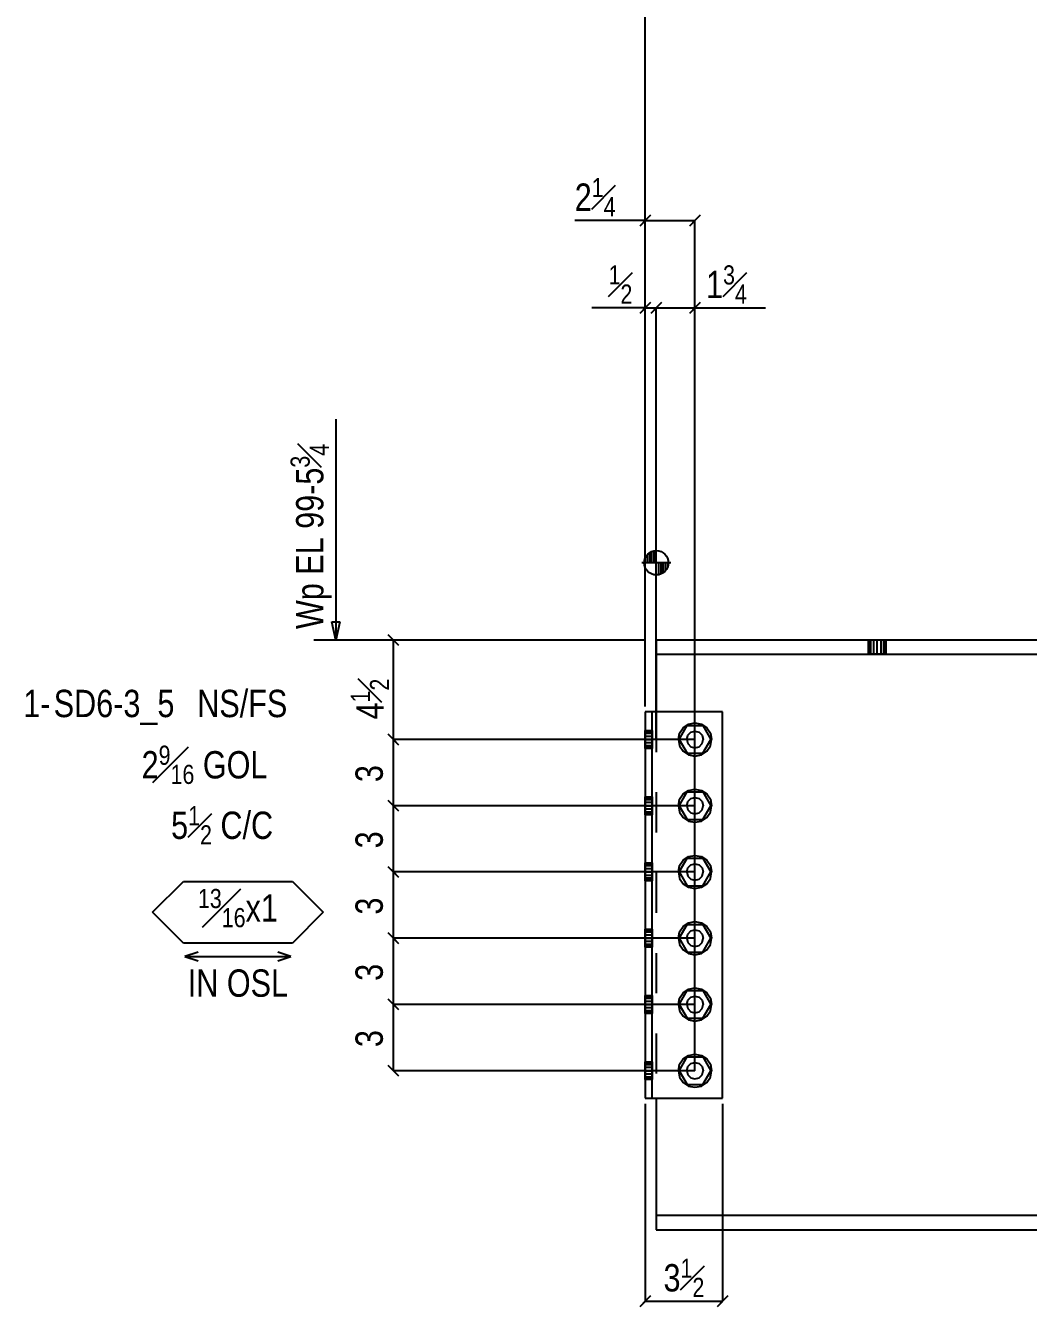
# Model space of a CAD drawing. Extents: x -23 to 149, y -71 to 107.
# Drawn here: x -23 to 22.3, y -30.2 to 27.8 of the extents above; entities that cross this region are included whole.
import ezdxf
from ezdxf.enums import TextEntityAlignment as Align

# ---------------------------------------------------------------- set-up
doc = ezdxf.new("R2010")
doc.units = 0
doc.header["$LTSCALE"] = 91.023009
doc.header["$MEASUREMENT"] = 0
doc.linetypes.add('SDS2_5', pattern=[0.04, 0.02, -0.02])
for name, color, linetype in [('OUTLINE', 7, 'CONTINUOUS'), ('SYSTEM_ANNOTATION', 7, 'CONTINUOUS'), ('USER_ADJUSTED', 7, 'CONTINUOUS'), ('USER_ANNOTATION', 7, 'CONTINUOUS')]:
    doc.layers.add(name, color=color, linetype=linetype)
doc.styles.add('ARIAL', font='arial.ttf', dxfattribs={"width": 0.8, "height": 0.2})

msp = doc.modelspace()

# ---------------------------------------------------------------- linework, layer by layer
at = {"layer": 'OUTLINE', "color": 2, "linetype": 'CONTINUOUS'}
for p, q in [((90.5, 0), (5.5, 0)), ((5.5, 0), (5.5, -0.64)), ((15.094, 0.005), (15.094, 0)), ((15.906, 0), (15.906, 0.005)), ((5.5, -0.64), (90.5, -0.64)), ((5.5, -0.64), (5.5, -0.71)), ((5.5, -0.71), (5.5, -0.91)), ((5.5, -0.91), (5.5, -1.209)), ((15.094, -0.64), (15.094, -0.645)), ((15.906, -0.645), (15.906, -0.64)), ((5.5, -1.209), (5.5, -1.562)), ((5.5, -1.562), (5.5, -3.25)), ((5, -3.25), (5, -20.75)), ((5.312, -3.25), (5, -3.25)), ((5.312, -20.75), (5.312, -3.25)), ((5.341, -3.25), (5.312, -3.25)), ((5.422, -3.25), (5.341, -3.25)), ((5.544, -3.25), (5.422, -3.25)), ((5.688, -3.25), (5.544, -3.25)), ((8.5, -3.25), (5.688, -3.25)), ((8.5, -20.75), (8.5, -3.25)), ((5, -20.75), (5.312, -20.75)), ((5.312, -20.75), (5.341, -20.75)), ((5.341, -20.75), (5.422, -20.75)), ((5.422, -20.75), (5.544, -20.75)), ((5.5, -20.75), (5.5, -25.137)), ((5.544, -20.75), (5.688, -20.75)), ((5.688, -20.75), (8.5, -20.75)), ((5.5, -25.137), (5.5, -25.491)), ((5.5, -25.491), (5.5, -25.79)), ((5.5, -25.79), (5.5, -25.99)), ((5.5, -25.99), (5.5, -26.06)), ((90.5, -26.06), (5.5, -26.06)), ((5.5, -26.06), (5.5, -26.7)), ((5.5, -26.7), (90.5, -26.7))]:
    msp.add_line(p, q, dxfattribs=at)
at = {"layer": 'OUTLINE', "color": 1, "linetype": 'SDS2_5'}
for p, q in [((15.094, 0.005), (15.125, 0.005)), ((15.094, 0), (15.094, -0.64)), ((15.125, 0), (15.125, 0.005)), ((15.125, 0.005), (15.213, 0.005)), ((15.125, -0.64), (15.125, 0)), ((15.213, 0), (15.213, 0.005)), ((15.213, 0.005), (15.345, 0.005)), ((15.213, -0.64), (15.213, 0)), ((15.345, 0), (15.345, 0.005)), ((15.345, 0.005), (15.5, 0.005)), ((15.345, -0.64), (15.345, 0)), ((15.5, 0), (15.5, 0.005)), ((15.5, 0.005), (15.655, 0.005)), ((15.5, -0.64), (15.5, 0)), ((15.655, 0.005), (15.655, 0)), ((15.655, 0.005), (15.787, 0.005)), ((15.655, 0), (15.655, -0.64)), ((15.787, 0.005), (15.787, 0)), ((15.787, 0.005), (15.875, 0.005)), ((15.787, 0), (15.787, -0.64)), ((15.875, 0.005), (15.875, 0)), ((15.875, 0.005), (15.906, 0.005)), ((15.875, 0), (15.875, -0.64)), ((15.906, -0.64), (15.906, 0)), ((15.125, -0.645), (15.094, -0.645)), ((15.125, -0.645), (15.125, -0.64)), ((15.213, -0.645), (15.125, -0.645)), ((15.213, -0.645), (15.213, -0.64)), ((15.345, -0.645), (15.213, -0.645)), ((15.345, -0.645), (15.345, -0.64)), ((15.5, -0.645), (15.345, -0.645)), ((15.5, -0.645), (15.5, -0.64)), ((15.655, -0.645), (15.5, -0.645)), ((15.655, -0.64), (15.655, -0.645)), ((15.787, -0.645), (15.655, -0.645)), ((15.787, -0.64), (15.787, -0.645)), ((15.875, -0.645), (15.787, -0.645)), ((15.875, -0.64), (15.875, -0.645)), ((15.906, -0.645), (15.875, -0.645)), ((5.5, -3.25), (5.5, -20.75)), ((6.531, -4.5), (6.891, -3.875)), ((6.531, -4.5), (6.891, -3.875)), ((6.531, -4.5), (6.891, -3.875)), ((6.555, -4.211), (6.719, -3.969)), ((6.555, -4.211), (6.719, -3.969)), ((6.719, -3.969), (6.961, -3.805)), ((6.719, -3.969), (6.961, -3.805)), ((6.891, -3.875), (7.609, -3.875)), ((6.891, -3.875), (7.609, -3.875)), ((6.891, -3.875), (7.609, -3.875)), ((6.961, -3.805), (7.25, -3.75)), ((6.961, -3.805), (7.25, -3.75)), ((7.25, -3.75), (7.539, -3.805)), ((7.25, -3.75), (7.539, -3.805)), ((7.539, -3.805), (7.781, -3.969)), ((7.539, -3.805), (7.781, -3.969)), ((7.609, -3.875), (7.969, -4.5)), ((7.609, -3.875), (7.969, -4.5)), ((7.609, -3.875), (7.969, -4.5)), ((7.781, -3.969), (7.945, -4.211)), ((7.781, -3.969), (7.945, -4.211)), ((4.995, -4.125), (4.995, -4.094)), ((4.995, -4.094), (5, -4.094)), ((4.995, -4.213), (4.995, -4.125)), ((4.995, -4.125), (5, -4.125)), ((4.995, -4.345), (4.995, -4.213)), ((4.995, -4.213), (5, -4.213)), ((4.995, -4.5), (4.995, -4.345)), ((4.995, -4.345), (5, -4.345)), ((4.995, -4.655), (4.995, -4.5)), ((4.995, -4.5), (5, -4.5)), ((5, -4.094), (5.312, -4.094)), ((5, -4.125), (5.312, -4.125)), ((5, -4.213), (5.312, -4.213)), ((5, -4.345), (5.312, -4.345)), ((5, -4.5), (5.312, -4.5)), ((5.312, -4.094), (5.317, -4.094)), ((5.312, -4.125), (5.317, -4.125)), ((5.312, -4.213), (5.317, -4.213)), ((5.312, -4.345), (5.317, -4.345)), ((5.312, -4.5), (5.317, -4.5)), ((5.317, -4.094), (5.317, -4.125)), ((5.317, -4.125), (5.317, -4.213)), ((5.317, -4.213), (5.317, -4.345)), ((5.317, -4.345), (5.317, -4.5)), ((5.317, -4.5), (5.317, -4.655)), ((6.5, -4.5), (6.555, -4.211)), ((6.5, -4.5), (6.555, -4.211)), ((6.5, -4.5), (6.555, -4.789)), ((6.5, -4.5), (6.555, -4.789)), ((6.531, -4.5), (6.891, -5.125)), ((6.531, -4.5), (6.891, -5.125)), ((6.531, -4.5), (6.891, -5.125)), ((6.875, -4.5), (6.922, -4.312)), ((6.875, -4.5), (6.922, -4.312)), ((6.875, -4.5), (6.922, -4.312)), ((6.875, -4.5), (6.922, -4.312)), ((6.875, -4.5), (6.922, -4.688)), ((6.875, -4.5), (6.922, -4.688)), ((6.875, -4.5), (6.922, -4.688)), ((6.875, -4.5), (6.922, -4.688)), ((6.922, -4.312), (7.062, -4.172)), ((6.922, -4.312), (7.062, -4.172)), ((6.922, -4.312), (7.062, -4.172)), ((6.922, -4.312), (7.062, -4.172)), ((7.062, -4.172), (7.25, -4.125)), ((7.062, -4.172), (7.25, -4.125)), ((7.062, -4.172), (7.25, -4.125)), ((7.062, -4.172), (7.25, -4.125)), ((7.25, -4.125), (7.438, -4.172)), ((7.25, -4.125), (7.438, -4.172)), ((7.25, -4.125), (7.438, -4.172)), ((7.25, -4.125), (7.438, -4.172)), ((7.438, -4.172), (7.578, -4.312)), ((7.438, -4.172), (7.578, -4.312)), ((7.438, -4.172), (7.578, -4.312)), ((7.438, -4.172), (7.578, -4.312)), ((7.578, -4.312), (7.625, -4.5)), ((7.578, -4.312), (7.625, -4.5)), ((7.578, -4.312), (7.625, -4.5)), ((7.578, -4.312), (7.625, -4.5)), ((7.578, -4.688), (7.625, -4.5)), ((7.578, -4.688), (7.625, -4.5)), ((7.578, -4.688), (7.625, -4.5)), ((7.578, -4.688), (7.625, -4.5)), ((7.609, -5.125), (7.969, -4.5)), ((7.609, -5.125), (7.969, -4.5)), ((7.609, -5.125), (7.969, -4.5)), ((7.945, -4.211), (8, -4.5)), ((7.945, -4.211), (8, -4.5)), ((7.945, -4.789), (8, -4.5)), ((7.945, -4.789), (8, -4.5)), ((4.995, -4.787), (4.995, -4.655)), ((5, -4.655), (4.995, -4.655)), ((4.995, -4.875), (4.995, -4.787)), ((5, -4.787), (4.995, -4.787)), ((4.995, -4.906), (4.995, -4.875)), ((5, -4.875), (4.995, -4.875)), ((5, -4.906), (4.995, -4.906)), ((5.312, -4.655), (5, -4.655)), ((5.312, -4.787), (5, -4.787)), ((5.312, -4.875), (5, -4.875)), ((5.312, -4.906), (5, -4.906)), ((5.317, -4.655), (5.312, -4.655)), ((5.317, -4.787), (5.312, -4.787)), ((5.317, -4.875), (5.312, -4.875)), ((5.317, -4.906), (5.312, -4.906)), ((5.317, -4.655), (5.317, -4.787)), ((5.317, -4.787), (5.317, -4.875)), ((5.317, -4.875), (5.317, -4.906)), ((6.555, -4.789), (6.719, -5.031)), ((6.555, -4.789), (6.719, -5.031)), ((6.719, -5.031), (6.961, -5.195)), ((6.719, -5.031), (6.961, -5.195)), ((6.891, -5.125), (7.609, -5.125)), ((6.891, -5.125), (7.609, -5.125)), ((6.891, -5.125), (7.609, -5.125)), ((6.922, -4.688), (7.062, -4.828)), ((6.922, -4.688), (7.062, -4.828)), ((6.922, -4.688), (7.062, -4.828)), ((6.922, -4.688), (7.062, -4.828)), ((6.961, -5.195), (7.25, -5.25)), ((6.961, -5.195), (7.25, -5.25)), ((7.062, -4.828), (7.25, -4.875)), ((7.062, -4.828), (7.25, -4.875)), ((7.062, -4.828), (7.25, -4.875)), ((7.062, -4.828), (7.25, -4.875)), ((7.25, -4.875), (7.438, -4.828)), ((7.25, -4.875), (7.438, -4.828)), ((7.25, -4.875), (7.438, -4.828)), ((7.25, -4.875), (7.438, -4.828)), ((7.25, -5.25), (7.539, -5.195)), ((7.25, -5.25), (7.539, -5.195)), ((7.438, -4.828), (7.578, -4.688)), ((7.438, -4.828), (7.578, -4.688)), ((7.438, -4.828), (7.578, -4.688)), ((7.438, -4.828), (7.578, -4.688)), ((7.539, -5.195), (7.781, -5.031)), ((7.539, -5.195), (7.781, -5.031)), ((7.781, -5.031), (7.945, -4.789)), ((7.781, -5.031), (7.945, -4.789)), ((6.531, -7.5), (6.891, -6.875)), ((6.531, -7.5), (6.891, -6.875)), ((6.531, -7.5), (6.891, -6.875)), ((6.719, -6.969), (6.961, -6.805)), ((6.719, -6.969), (6.961, -6.805)), ((6.891, -6.875), (7.609, -6.875)), ((6.891, -6.875), (7.609, -6.875)), ((6.891, -6.875), (7.609, -6.875)), ((6.961, -6.805), (7.25, -6.75)), ((6.961, -6.805), (7.25, -6.75)), ((7.25, -6.75), (7.539, -6.805)), ((7.25, -6.75), (7.539, -6.805)), ((7.539, -6.805), (7.781, -6.969)), ((7.539, -6.805), (7.781, -6.969)), ((7.609, -6.875), (7.969, -7.5)), ((7.609, -6.875), (7.969, -7.5)), ((7.609, -6.875), (7.969, -7.5)), ((4.995, -7.125), (4.995, -7.094)), ((4.995, -7.094), (5, -7.094)), ((4.995, -7.213), (4.995, -7.125)), ((4.995, -7.125), (5, -7.125)), ((4.995, -7.345), (4.995, -7.213)), ((4.995, -7.213), (5, -7.213)), ((4.995, -7.5), (4.995, -7.345)), ((4.995, -7.345), (5, -7.345)), ((4.995, -7.655), (4.995, -7.5)), ((4.995, -7.5), (5, -7.5)), ((5, -7.094), (5.312, -7.094)), ((5, -7.125), (5.312, -7.125)), ((5, -7.213), (5.312, -7.213)), ((5, -7.345), (5.312, -7.345)), ((5, -7.5), (5.312, -7.5)), ((5.312, -7.094), (5.317, -7.094)), ((5.312, -7.125), (5.317, -7.125)), ((5.312, -7.213), (5.317, -7.213)), ((5.312, -7.345), (5.317, -7.345)), ((5.312, -7.5), (5.317, -7.5)), ((5.317, -7.094), (5.317, -7.125)), ((5.317, -7.125), (5.317, -7.213)), ((5.317, -7.213), (5.317, -7.345)), ((5.317, -7.345), (5.317, -7.5)), ((5.317, -7.5), (5.317, -7.655)), ((6.5, -7.5), (6.555, -7.211)), ((6.5, -7.5), (6.555, -7.211)), ((6.5, -7.5), (6.555, -7.789)), ((6.5, -7.5), (6.555, -7.789)), ((6.531, -7.5), (6.891, -8.125)), ((6.531, -7.5), (6.891, -8.125)), ((6.531, -7.5), (6.891, -8.125)), ((6.555, -7.211), (6.719, -6.969)), ((6.555, -7.211), (6.719, -6.969)), ((6.875, -7.5), (6.922, -7.312)), ((6.875, -7.5), (6.922, -7.312)), ((6.875, -7.5), (6.922, -7.312)), ((6.875, -7.5), (6.922, -7.312)), ((6.875, -7.5), (6.922, -7.688)), ((6.875, -7.5), (6.922, -7.688)), ((6.875, -7.5), (6.922, -7.688)), ((6.875, -7.5), (6.922, -7.688)), ((6.922, -7.312), (7.062, -7.172)), ((6.922, -7.312), (7.062, -7.172)), ((6.922, -7.312), (7.062, -7.172)), ((6.922, -7.312), (7.062, -7.172)), ((7.062, -7.172), (7.25, -7.125)), ((7.062, -7.172), (7.25, -7.125)), ((7.062, -7.172), (7.25, -7.125)), ((7.062, -7.172), (7.25, -7.125)), ((7.25, -7.125), (7.438, -7.172)), ((7.25, -7.125), (7.438, -7.172)), ((7.25, -7.125), (7.438, -7.172)), ((7.25, -7.125), (7.438, -7.172)), ((7.438, -7.172), (7.578, -7.312)), ((7.438, -7.172), (7.578, -7.312)), ((7.438, -7.172), (7.578, -7.312)), ((7.438, -7.172), (7.578, -7.312)), ((7.578, -7.312), (7.625, -7.5)), ((7.578, -7.312), (7.625, -7.5)), ((7.578, -7.312), (7.625, -7.5)), ((7.578, -7.312), (7.625, -7.5)), ((7.578, -7.688), (7.625, -7.5)), ((7.578, -7.688), (7.625, -7.5)), ((7.578, -7.688), (7.625, -7.5)), ((7.578, -7.688), (7.625, -7.5)), ((7.609, -8.125), (7.969, -7.5)), ((7.609, -8.125), (7.969, -7.5)), ((7.609, -8.125), (7.969, -7.5)), ((7.781, -6.969), (7.945, -7.211)), ((7.781, -6.969), (7.945, -7.211)), ((7.945, -7.211), (8, -7.5)), ((7.945, -7.211), (8, -7.5)), ((7.945, -7.789), (8, -7.5)), ((7.945, -7.789), (8, -7.5)), ((4.995, -7.787), (4.995, -7.655)), ((5, -7.655), (4.995, -7.655)), ((4.995, -7.875), (4.995, -7.787)), ((5, -7.787), (4.995, -7.787)), ((4.995, -7.906), (4.995, -7.875)), ((5, -7.875), (4.995, -7.875)), ((5, -7.906), (4.995, -7.906)), ((5.312, -7.655), (5, -7.655)), ((5.312, -7.787), (5, -7.787)), ((5.312, -7.875), (5, -7.875)), ((5.312, -7.906), (5, -7.906)), ((5.317, -7.655), (5.312, -7.655)), ((5.317, -7.787), (5.312, -7.787)), ((5.317, -7.875), (5.312, -7.875)), ((5.317, -7.906), (5.312, -7.906)), ((5.317, -7.655), (5.317, -7.787)), ((5.317, -7.787), (5.317, -7.875)), ((5.317, -7.875), (5.317, -7.906)), ((6.555, -7.789), (6.719, -8.031)), ((6.555, -7.789), (6.719, -8.031)), ((6.719, -8.031), (6.961, -8.195)), ((6.719, -8.031), (6.961, -8.195)), ((6.922, -7.688), (7.062, -7.828)), ((6.922, -7.688), (7.062, -7.828)), ((6.922, -7.688), (7.062, -7.828)), ((6.922, -7.688), (7.062, -7.828)), ((7.062, -7.828), (7.25, -7.875)), ((7.062, -7.828), (7.25, -7.875)), ((7.062, -7.828), (7.25, -7.875)), ((7.062, -7.828), (7.25, -7.875)), ((7.25, -7.875), (7.438, -7.828)), ((7.25, -7.875), (7.438, -7.828)), ((7.25, -7.875), (7.438, -7.828)), ((7.25, -7.875), (7.438, -7.828)), ((7.438, -7.828), (7.578, -7.688)), ((7.438, -7.828), (7.578, -7.688)), ((7.438, -7.828), (7.578, -7.688)), ((7.438, -7.828), (7.578, -7.688)), ((7.539, -8.195), (7.781, -8.031)), ((7.539, -8.195), (7.781, -8.031)), ((7.781, -8.031), (7.945, -7.789)), ((7.781, -8.031), (7.945, -7.789)), ((6.891, -8.125), (7.609, -8.125)), ((6.891, -8.125), (7.609, -8.125)), ((6.891, -8.125), (7.609, -8.125)), ((6.961, -8.195), (7.25, -8.25)), ((6.961, -8.195), (7.25, -8.25)), ((7.25, -8.25), (7.539, -8.195)), ((7.25, -8.25), (7.539, -8.195)), ((6.719, -9.969), (6.961, -9.805)), ((6.719, -9.969), (6.961, -9.805)), ((6.961, -9.805), (7.25, -9.75)), ((6.961, -9.805), (7.25, -9.75)), ((7.25, -9.75), (7.539, -9.805)), ((7.25, -9.75), (7.539, -9.805)), ((7.539, -9.805), (7.781, -9.969)), ((7.539, -9.805), (7.781, -9.969)), ((4.995, -10.125), (4.995, -10.094)), ((4.995, -10.094), (5, -10.094)), ((4.995, -10.213), (4.995, -10.125)), ((4.995, -10.125), (5, -10.125)), ((4.995, -10.345), (4.995, -10.213)), ((4.995, -10.213), (5, -10.213)), ((4.995, -10.5), (4.995, -10.345)), ((4.995, -10.345), (5, -10.345)), ((5, -10.094), (5.312, -10.094)), ((5, -10.125), (5.312, -10.125)), ((5, -10.213), (5.312, -10.213)), ((5, -10.345), (5.312, -10.345)), ((5.312, -10.094), (5.317, -10.094)), ((5.312, -10.125), (5.317, -10.125)), ((5.312, -10.213), (5.317, -10.213)), ((5.312, -10.345), (5.317, -10.345)), ((5.317, -10.094), (5.317, -10.125)), ((5.317, -10.125), (5.317, -10.213)), ((5.317, -10.213), (5.317, -10.345)), ((5.317, -10.345), (5.317, -10.5)), ((6.5, -10.5), (6.555, -10.211)), ((6.5, -10.5), (6.555, -10.211)), ((6.531, -10.5), (6.891, -9.875)), ((6.531, -10.5), (6.891, -9.875)), ((6.531, -10.5), (6.891, -9.875)), ((6.555, -10.211), (6.719, -9.969)), ((6.555, -10.211), (6.719, -9.969)), ((6.875, -10.5), (6.922, -10.312)), ((6.875, -10.5), (6.922, -10.312)), ((6.875, -10.5), (6.922, -10.312)), ((6.875, -10.5), (6.922, -10.312)), ((6.891, -9.875), (7.609, -9.875)), ((6.891, -9.875), (7.609, -9.875)), ((6.891, -9.875), (7.609, -9.875)), ((6.922, -10.312), (7.062, -10.172)), ((6.922, -10.312), (7.062, -10.172)), ((6.922, -10.312), (7.062, -10.172)), ((6.922, -10.312), (7.062, -10.172)), ((7.062, -10.172), (7.25, -10.125)), ((7.062, -10.172), (7.25, -10.125)), ((7.062, -10.172), (7.25, -10.125)), ((7.062, -10.172), (7.25, -10.125)), ((7.25, -10.125), (7.438, -10.172)), ((7.25, -10.125), (7.438, -10.172)), ((7.25, -10.125), (7.438, -10.172)), ((7.25, -10.125), (7.438, -10.172)), ((7.438, -10.172), (7.578, -10.312)), ((7.438, -10.172), (7.578, -10.312)), ((7.438, -10.172), (7.578, -10.312)), ((7.438, -10.172), (7.578, -10.312)), ((7.578, -10.312), (7.625, -10.5)), ((7.578, -10.312), (7.625, -10.5)), ((7.578, -10.312), (7.625, -10.5)), ((7.578, -10.312), (7.625, -10.5)), ((7.609, -9.875), (7.969, -10.5)), ((7.609, -9.875), (7.969, -10.5)), ((7.609, -9.875), (7.969, -10.5)), ((7.781, -9.969), (7.945, -10.211)), ((7.781, -9.969), (7.945, -10.211)), ((7.945, -10.211), (8, -10.5)), ((7.945, -10.211), (8, -10.5)), ((4.995, -10.655), (4.995, -10.5)), ((4.995, -10.5), (5, -10.5)), ((4.995, -10.787), (4.995, -10.655)), ((5, -10.655), (4.995, -10.655)), ((4.995, -10.875), (4.995, -10.787)), ((5, -10.787), (4.995, -10.787)), ((4.995, -10.906), (4.995, -10.875)), ((5, -10.875), (4.995, -10.875)), ((5, -10.906), (4.995, -10.906)), ((5, -10.5), (5.312, -10.5)), ((5.312, -10.655), (5, -10.655)), ((5.312, -10.787), (5, -10.787)), ((5.312, -10.875), (5, -10.875)), ((5.312, -10.906), (5, -10.906)), ((5.312, -10.5), (5.317, -10.5)), ((5.317, -10.655), (5.312, -10.655)), ((5.317, -10.787), (5.312, -10.787)), ((5.317, -10.875), (5.312, -10.875)), ((5.317, -10.906), (5.312, -10.906)), ((5.317, -10.5), (5.317, -10.655)), ((5.317, -10.655), (5.317, -10.787)), ((5.317, -10.787), (5.317, -10.875)), ((5.317, -10.875), (5.317, -10.906)), ((6.5, -10.5), (6.555, -10.789)), ((6.5, -10.5), (6.555, -10.789)), ((6.531, -10.5), (6.891, -11.125)), ((6.531, -10.5), (6.891, -11.125)), ((6.531, -10.5), (6.891, -11.125)), ((6.555, -10.789), (6.719, -11.031)), ((6.555, -10.789), (6.719, -11.031)), ((6.875, -10.5), (6.922, -10.688)), ((6.875, -10.5), (6.922, -10.688)), ((6.875, -10.5), (6.922, -10.688)), ((6.875, -10.5), (6.922, -10.688)), ((6.922, -10.688), (7.062, -10.828)), ((6.922, -10.688), (7.062, -10.828)), ((6.922, -10.688), (7.062, -10.828)), ((6.922, -10.688), (7.062, -10.828)), ((7.062, -10.828), (7.25, -10.875)), ((7.062, -10.828), (7.25, -10.875)), ((7.062, -10.828), (7.25, -10.875)), ((7.062, -10.828), (7.25, -10.875)), ((7.25, -10.875), (7.438, -10.828)), ((7.25, -10.875), (7.438, -10.828)), ((7.25, -10.875), (7.438, -10.828)), ((7.25, -10.875), (7.438, -10.828)), ((7.438, -10.828), (7.578, -10.688)), ((7.438, -10.828), (7.578, -10.688)), ((7.438, -10.828), (7.578, -10.688)), ((7.438, -10.828), (7.578, -10.688)), ((7.578, -10.688), (7.625, -10.5)), ((7.578, -10.688), (7.625, -10.5)), ((7.578, -10.688), (7.625, -10.5)), ((7.578, -10.688), (7.625, -10.5)), ((7.609, -11.125), (7.969, -10.5)), ((7.609, -11.125), (7.969, -10.5)), ((7.609, -11.125), (7.969, -10.5)), ((7.781, -11.031), (7.945, -10.789)), ((7.781, -11.031), (7.945, -10.789)), ((7.945, -10.789), (8, -10.5)), ((7.945, -10.789), (8, -10.5)), ((6.719, -11.031), (6.961, -11.195)), ((6.719, -11.031), (6.961, -11.195)), ((6.891, -11.125), (7.609, -11.125)), ((6.891, -11.125), (7.609, -11.125)), ((6.891, -11.125), (7.609, -11.125)), ((6.961, -11.195), (7.25, -11.25)), ((6.961, -11.195), (7.25, -11.25)), ((7.25, -11.25), (7.539, -11.195)), ((7.25, -11.25), (7.539, -11.195)), ((7.539, -11.195), (7.781, -11.031)), ((7.539, -11.195), (7.781, -11.031)), ((6.961, -12.805), (7.25, -12.75)), ((6.961, -12.805), (7.25, -12.75)), ((7.25, -12.75), (7.539, -12.805)), ((7.25, -12.75), (7.539, -12.805)), ((4.995, -13.125), (4.995, -13.094)), ((4.995, -13.094), (5, -13.094)), ((4.995, -13.213), (4.995, -13.125)), ((4.995, -13.125), (5, -13.125)), ((4.995, -13.345), (4.995, -13.213)), ((4.995, -13.213), (5, -13.213)), ((5, -13.094), (5.312, -13.094)), ((5, -13.125), (5.312, -13.125)), ((5, -13.213), (5.312, -13.213)), ((5.312, -13.094), (5.317, -13.094)), ((5.312, -13.125), (5.317, -13.125)), ((5.312, -13.213), (5.317, -13.213)), ((5.317, -13.094), (5.317, -13.125)), ((5.317, -13.125), (5.317, -13.213)), ((5.317, -13.213), (5.317, -13.345)), ((6.5, -13.5), (6.555, -13.211)), ((6.5, -13.5), (6.555, -13.211)), ((6.531, -13.5), (6.891, -12.875)), ((6.531, -13.5), (6.891, -12.875)), ((6.531, -13.5), (6.891, -12.875)), ((6.555, -13.211), (6.719, -12.969)), ((6.555, -13.211), (6.719, -12.969)), ((6.719, -12.969), (6.961, -12.805)), ((6.719, -12.969), (6.961, -12.805)), ((6.875, -13.5), (6.922, -13.312)), ((6.875, -13.5), (6.922, -13.312)), ((6.875, -13.5), (6.922, -13.312)), ((6.875, -13.5), (6.922, -13.312)), ((6.891, -12.875), (7.609, -12.875)), ((6.891, -12.875), (7.609, -12.875)), ((6.891, -12.875), (7.609, -12.875)), ((6.922, -13.312), (7.062, -13.172)), ((6.922, -13.312), (7.062, -13.172)), ((6.922, -13.312), (7.062, -13.172)), ((6.922, -13.312), (7.062, -13.172)), ((7.062, -13.172), (7.25, -13.125)), ((7.062, -13.172), (7.25, -13.125)), ((7.062, -13.172), (7.25, -13.125)), ((7.062, -13.172), (7.25, -13.125)), ((7.25, -13.125), (7.438, -13.172)), ((7.25, -13.125), (7.438, -13.172)), ((7.25, -13.125), (7.438, -13.172)), ((7.25, -13.125), (7.438, -13.172)), ((7.438, -13.172), (7.578, -13.312)), ((7.438, -13.172), (7.578, -13.312)), ((7.438, -13.172), (7.578, -13.312)), ((7.438, -13.172), (7.578, -13.312)), ((7.539, -12.805), (7.781, -12.969)), ((7.539, -12.805), (7.781, -12.969)), ((7.578, -13.312), (7.625, -13.5)), ((7.578, -13.312), (7.625, -13.5)), ((7.578, -13.312), (7.625, -13.5)), ((7.578, -13.312), (7.625, -13.5)), ((7.609, -12.875), (7.969, -13.5)), ((7.609, -12.875), (7.969, -13.5)), ((7.609, -12.875), (7.969, -13.5)), ((7.781, -12.969), (7.945, -13.211)), ((7.781, -12.969), (7.945, -13.211)), ((7.945, -13.211), (8, -13.5)), ((7.945, -13.211), (8, -13.5)), ((4.995, -13.5), (4.995, -13.345)), ((4.995, -13.345), (5, -13.345)), ((4.995, -13.655), (4.995, -13.5)), ((4.995, -13.5), (5, -13.5)), ((4.995, -13.787), (4.995, -13.655)), ((5, -13.655), (4.995, -13.655)), ((4.995, -13.875), (4.995, -13.787)), ((5, -13.787), (4.995, -13.787)), ((4.995, -13.906), (4.995, -13.875)), ((5, -13.875), (4.995, -13.875)), ((5, -13.906), (4.995, -13.906)), ((5, -13.345), (5.312, -13.345)), ((5, -13.5), (5.312, -13.5)), ((5.312, -13.655), (5, -13.655)), ((5.312, -13.787), (5, -13.787)), ((5.312, -13.875), (5, -13.875)), ((5.312, -13.906), (5, -13.906)), ((5.312, -13.345), (5.317, -13.345)), ((5.312, -13.5), (5.317, -13.5)), ((5.317, -13.655), (5.312, -13.655)), ((5.317, -13.787), (5.312, -13.787)), ((5.317, -13.875), (5.312, -13.875)), ((5.317, -13.906), (5.312, -13.906)), ((5.317, -13.345), (5.317, -13.5)), ((5.317, -13.5), (5.317, -13.655)), ((5.317, -13.655), (5.317, -13.787)), ((5.317, -13.787), (5.317, -13.875)), ((5.317, -13.875), (5.317, -13.906)), ((6.5, -13.5), (6.555, -13.789)), ((6.5, -13.5), (6.555, -13.789)), ((6.531, -13.5), (6.891, -14.125)), ((6.531, -13.5), (6.891, -14.125)), ((6.531, -13.5), (6.891, -14.125)), ((6.555, -13.789), (6.719, -14.031)), ((6.555, -13.789), (6.719, -14.031)), ((6.875, -13.5), (6.922, -13.688)), ((6.875, -13.5), (6.922, -13.688)), ((6.875, -13.5), (6.922, -13.688)), ((6.875, -13.5), (6.922, -13.688)), ((6.922, -13.688), (7.062, -13.828)), ((6.922, -13.688), (7.062, -13.828)), ((6.922, -13.688), (7.062, -13.828)), ((6.922, -13.688), (7.062, -13.828)), ((7.062, -13.828), (7.25, -13.875)), ((7.062, -13.828), (7.25, -13.875)), ((7.062, -13.828), (7.25, -13.875)), ((7.062, -13.828), (7.25, -13.875)), ((7.25, -13.875), (7.438, -13.828)), ((7.25, -13.875), (7.438, -13.828)), ((7.25, -13.875), (7.438, -13.828)), ((7.25, -13.875), (7.438, -13.828)), ((7.438, -13.828), (7.578, -13.688)), ((7.438, -13.828), (7.578, -13.688)), ((7.438, -13.828), (7.578, -13.688)), ((7.438, -13.828), (7.578, -13.688)), ((7.578, -13.688), (7.625, -13.5)), ((7.578, -13.688), (7.625, -13.5)), ((7.578, -13.688), (7.625, -13.5)), ((7.578, -13.688), (7.625, -13.5)), ((7.609, -14.125), (7.969, -13.5)), ((7.609, -14.125), (7.969, -13.5)), ((7.609, -14.125), (7.969, -13.5)), ((7.781, -14.031), (7.945, -13.789)), ((7.781, -14.031), (7.945, -13.789)), ((7.945, -13.789), (8, -13.5)), ((7.945, -13.789), (8, -13.5)), ((6.719, -14.031), (6.961, -14.195)), ((6.719, -14.031), (6.961, -14.195)), ((6.891, -14.125), (7.609, -14.125)), ((6.891, -14.125), (7.609, -14.125)), ((6.891, -14.125), (7.609, -14.125)), ((6.961, -14.195), (7.25, -14.25)), ((6.961, -14.195), (7.25, -14.25)), ((7.25, -14.25), (7.539, -14.195)), ((7.25, -14.25), (7.539, -14.195)), ((7.539, -14.195), (7.781, -14.031)), ((7.539, -14.195), (7.781, -14.031)), ((4.995, -16.125), (4.995, -16.094)), ((4.995, -16.094), (5, -16.094)), ((4.995, -16.213), (4.995, -16.125)), ((4.995, -16.125), (5, -16.125)), ((4.995, -16.345), (4.995, -16.213)), ((4.995, -16.213), (5, -16.213)), ((5, -16.094), (5.312, -16.094)), ((5, -16.125), (5.312, -16.125)), ((5, -16.213), (5.312, -16.213)), ((5.312, -16.094), (5.317, -16.094)), ((5.312, -16.125), (5.317, -16.125)), ((5.312, -16.213), (5.317, -16.213)), ((5.317, -16.094), (5.317, -16.125)), ((5.317, -16.125), (5.317, -16.213)), ((5.317, -16.213), (5.317, -16.345)), ((6.5, -16.5), (6.555, -16.211)), ((6.5, -16.5), (6.555, -16.211)), ((6.531, -16.5), (6.891, -15.875)), ((6.531, -16.5), (6.891, -15.875)), ((6.531, -16.5), (6.891, -15.875)), ((6.555, -16.211), (6.719, -15.969)), ((6.555, -16.211), (6.719, -15.969)), ((6.719, -15.969), (6.961, -15.805)), ((6.719, -15.969), (6.961, -15.805)), ((6.891, -15.875), (7.609, -15.875)), ((6.891, -15.875), (7.609, -15.875)), ((6.891, -15.875), (7.609, -15.875)), ((6.922, -16.312), (7.062, -16.172)), ((6.922, -16.312), (7.062, -16.172)), ((6.922, -16.312), (7.062, -16.172)), ((6.922, -16.312), (7.062, -16.172)), ((6.961, -15.805), (7.25, -15.75)), ((6.961, -15.805), (7.25, -15.75)), ((7.062, -16.172), (7.25, -16.125)), ((7.062, -16.172), (7.25, -16.125)), ((7.062, -16.172), (7.25, -16.125)), ((7.062, -16.172), (7.25, -16.125)), ((7.25, -15.75), (7.539, -15.805)), ((7.25, -15.75), (7.539, -15.805)), ((7.25, -16.125), (7.438, -16.172)), ((7.25, -16.125), (7.438, -16.172)), ((7.25, -16.125), (7.438, -16.172)), ((7.25, -16.125), (7.438, -16.172)), ((7.438, -16.172), (7.578, -16.312)), ((7.438, -16.172), (7.578, -16.312)), ((7.438, -16.172), (7.578, -16.312)), ((7.438, -16.172), (7.578, -16.312)), ((7.539, -15.805), (7.781, -15.969)), ((7.539, -15.805), (7.781, -15.969)), ((7.609, -15.875), (7.969, -16.5)), ((7.609, -15.875), (7.969, -16.5)), ((7.609, -15.875), (7.969, -16.5)), ((7.781, -15.969), (7.945, -16.211)), ((7.781, -15.969), (7.945, -16.211)), ((7.945, -16.211), (8, -16.5)), ((7.945, -16.211), (8, -16.5)), ((4.995, -16.5), (4.995, -16.345)), ((4.995, -16.345), (5, -16.345)), ((4.995, -16.655), (4.995, -16.5)), ((4.995, -16.5), (5, -16.5)), ((4.995, -16.787), (4.995, -16.655)), ((5, -16.655), (4.995, -16.655)), ((4.995, -16.875), (4.995, -16.787)), ((5, -16.787), (4.995, -16.787)), ((5, -16.345), (5.312, -16.345)), ((5, -16.5), (5.312, -16.5)), ((5.312, -16.655), (5, -16.655)), ((5.312, -16.787), (5, -16.787)), ((5.312, -16.345), (5.317, -16.345)), ((5.312, -16.5), (5.317, -16.5)), ((5.317, -16.655), (5.312, -16.655)), ((5.317, -16.787), (5.312, -16.787)), ((5.317, -16.345), (5.317, -16.5)), ((5.317, -16.5), (5.317, -16.655)), ((5.317, -16.655), (5.317, -16.787)), ((5.317, -16.787), (5.317, -16.875)), ((6.5, -16.5), (6.555, -16.789)), ((6.5, -16.5), (6.555, -16.789)), ((6.531, -16.5), (6.891, -17.125)), ((6.531, -16.5), (6.891, -17.125)), ((6.531, -16.5), (6.891, -17.125)), ((6.555, -16.789), (6.719, -17.031)), ((6.555, -16.789), (6.719, -17.031)), ((6.875, -16.5), (6.922, -16.312)), ((6.875, -16.5), (6.922, -16.312)), ((6.875, -16.5), (6.922, -16.312)), ((6.875, -16.5), (6.922, -16.312)), ((6.875, -16.5), (6.922, -16.688)), ((6.875, -16.5), (6.922, -16.688)), ((6.875, -16.5), (6.922, -16.688)), ((6.875, -16.5), (6.922, -16.688)), ((6.922, -16.688), (7.062, -16.828)), ((6.922, -16.688), (7.062, -16.828)), ((6.922, -16.688), (7.062, -16.828)), ((6.922, -16.688), (7.062, -16.828)), ((7.438, -16.828), (7.578, -16.688)), ((7.438, -16.828), (7.578, -16.688)), ((7.438, -16.828), (7.578, -16.688)), ((7.438, -16.828), (7.578, -16.688)), ((7.578, -16.312), (7.625, -16.5)), ((7.578, -16.312), (7.625, -16.5)), ((7.578, -16.312), (7.625, -16.5)), ((7.578, -16.312), (7.625, -16.5)), ((7.578, -16.688), (7.625, -16.5)), ((7.578, -16.688), (7.625, -16.5)), ((7.578, -16.688), (7.625, -16.5)), ((7.578, -16.688), (7.625, -16.5)), ((7.609, -17.125), (7.969, -16.5)), ((7.609, -17.125), (7.969, -16.5)), ((7.609, -17.125), (7.969, -16.5)), ((7.781, -17.031), (7.945, -16.789)), ((7.781, -17.031), (7.945, -16.789)), ((7.945, -16.789), (8, -16.5)), ((7.945, -16.789), (8, -16.5)), ((4.995, -16.906), (4.995, -16.875)), ((5, -16.875), (4.995, -16.875)), ((5, -16.906), (4.995, -16.906)), ((5.312, -16.875), (5, -16.875)), ((5.312, -16.906), (5, -16.906)), ((5.317, -16.875), (5.312, -16.875)), ((5.317, -16.906), (5.312, -16.906)), ((5.317, -16.875), (5.317, -16.906)), ((6.719, -17.031), (6.961, -17.195)), ((6.719, -17.031), (6.961, -17.195)), ((6.891, -17.125), (7.609, -17.125)), ((6.891, -17.125), (7.609, -17.125)), ((6.891, -17.125), (7.609, -17.125)), ((6.961, -17.195), (7.25, -17.25)), ((6.961, -17.195), (7.25, -17.25)), ((7.062, -16.828), (7.25, -16.875)), ((7.062, -16.828), (7.25, -16.875)), ((7.062, -16.828), (7.25, -16.875)), ((7.062, -16.828), (7.25, -16.875)), ((7.25, -16.875), (7.438, -16.828)), ((7.25, -16.875), (7.438, -16.828)), ((7.25, -16.875), (7.438, -16.828)), ((7.25, -16.875), (7.438, -16.828)), ((7.25, -17.25), (7.539, -17.195)), ((7.25, -17.25), (7.539, -17.195)), ((7.539, -17.195), (7.781, -17.031)), ((7.539, -17.195), (7.781, -17.031)), ((4.995, -19.125), (4.995, -19.094)), ((4.995, -19.094), (5, -19.094)), ((4.995, -19.213), (4.995, -19.125)), ((4.995, -19.125), (5, -19.125)), ((5, -19.094), (5.312, -19.094)), ((5, -19.125), (5.312, -19.125)), ((5.312, -19.094), (5.317, -19.094)), ((5.312, -19.125), (5.317, -19.125)), ((5.317, -19.094), (5.317, -19.125)), ((5.317, -19.125), (5.317, -19.213)), ((6.531, -19.5), (6.891, -18.875)), ((6.531, -19.5), (6.891, -18.875)), ((6.531, -19.5), (6.891, -18.875)), ((6.555, -19.211), (6.719, -18.969)), ((6.555, -19.211), (6.719, -18.969)), ((6.719, -18.969), (6.961, -18.805)), ((6.719, -18.969), (6.961, -18.805)), ((6.891, -18.875), (7.609, -18.875)), ((6.891, -18.875), (7.609, -18.875)), ((6.891, -18.875), (7.609, -18.875)), ((6.961, -18.805), (7.25, -18.75)), ((6.961, -18.805), (7.25, -18.75)), ((7.062, -19.172), (7.25, -19.125)), ((7.062, -19.172), (7.25, -19.125)), ((7.062, -19.172), (7.25, -19.125)), ((7.062, -19.172), (7.25, -19.125)), ((7.25, -18.75), (7.539, -18.805)), ((7.25, -18.75), (7.539, -18.805)), ((7.25, -19.125), (7.438, -19.172)), ((7.25, -19.125), (7.438, -19.172)), ((7.25, -19.125), (7.438, -19.172)), ((7.25, -19.125), (7.438, -19.172)), ((7.539, -18.805), (7.781, -18.969)), ((7.539, -18.805), (7.781, -18.969)), ((7.609, -18.875), (7.969, -19.5)), ((7.609, -18.875), (7.969, -19.5)), ((7.609, -18.875), (7.969, -19.5)), ((7.781, -18.969), (7.945, -19.211)), ((7.781, -18.969), (7.945, -19.211)), ((4.995, -19.345), (4.995, -19.213)), ((4.995, -19.213), (5, -19.213)), ((4.995, -19.5), (4.995, -19.345)), ((4.995, -19.345), (5, -19.345)), ((4.995, -19.655), (4.995, -19.5)), ((4.995, -19.5), (5, -19.5)), ((4.995, -19.787), (4.995, -19.655)), ((5, -19.655), (4.995, -19.655)), ((5, -19.213), (5.312, -19.213)), ((5, -19.345), (5.312, -19.345)), ((5, -19.5), (5.312, -19.5)), ((5.312, -19.655), (5, -19.655)), ((5.312, -19.213), (5.317, -19.213)), ((5.312, -19.345), (5.317, -19.345)), ((5.312, -19.5), (5.317, -19.5)), ((5.317, -19.655), (5.312, -19.655)), ((5.317, -19.213), (5.317, -19.345)), ((5.317, -19.345), (5.317, -19.5)), ((5.317, -19.5), (5.317, -19.655)), ((5.317, -19.655), (5.317, -19.787)), ((6.5, -19.5), (6.555, -19.211)), ((6.5, -19.5), (6.555, -19.211)), ((6.5, -19.5), (6.555, -19.789)), ((6.5, -19.5), (6.555, -19.789)), ((6.531, -19.5), (6.891, -20.125)), ((6.531, -19.5), (6.891, -20.125)), ((6.531, -19.5), (6.891, -20.125)), ((6.875, -19.5), (6.922, -19.312)), ((6.875, -19.5), (6.922, -19.312)), ((6.875, -19.5), (6.922, -19.312)), ((6.875, -19.5), (6.922, -19.312)), ((6.875, -19.5), (6.922, -19.688)), ((6.875, -19.5), (6.922, -19.688)), ((6.875, -19.5), (6.922, -19.688)), ((6.875, -19.5), (6.922, -19.688)), ((6.922, -19.312), (7.062, -19.172)), ((6.922, -19.312), (7.062, -19.172)), ((6.922, -19.312), (7.062, -19.172)), ((6.922, -19.312), (7.062, -19.172)), ((6.922, -19.688), (7.062, -19.828)), ((6.922, -19.688), (7.062, -19.828)), ((6.922, -19.688), (7.062, -19.828)), ((6.922, -19.688), (7.062, -19.828)), ((7.438, -19.172), (7.578, -19.312)), ((7.438, -19.172), (7.578, -19.312)), ((7.438, -19.172), (7.578, -19.312)), ((7.438, -19.172), (7.578, -19.312)), ((7.438, -19.828), (7.578, -19.688)), ((7.438, -19.828), (7.578, -19.688)), ((7.438, -19.828), (7.578, -19.688)), ((7.438, -19.828), (7.578, -19.688)), ((7.578, -19.312), (7.625, -19.5)), ((7.578, -19.312), (7.625, -19.5)), ((7.578, -19.312), (7.625, -19.5)), ((7.578, -19.312), (7.625, -19.5)), ((7.578, -19.688), (7.625, -19.5)), ((7.578, -19.688), (7.625, -19.5)), ((7.578, -19.688), (7.625, -19.5)), ((7.578, -19.688), (7.625, -19.5)), ((7.609, -20.125), (7.969, -19.5)), ((7.609, -20.125), (7.969, -19.5)), ((7.609, -20.125), (7.969, -19.5)), ((7.945, -19.211), (8, -19.5)), ((7.945, -19.211), (8, -19.5)), ((7.945, -19.789), (8, -19.5)), ((7.945, -19.789), (8, -19.5)), ((4.995, -19.875), (4.995, -19.787)), ((5, -19.787), (4.995, -19.787)), ((4.995, -19.906), (4.995, -19.875)), ((5, -19.875), (4.995, -19.875)), ((5, -19.906), (4.995, -19.906)), ((5.312, -19.787), (5, -19.787)), ((5.312, -19.875), (5, -19.875)), ((5.312, -19.906), (5, -19.906)), ((5.317, -19.787), (5.312, -19.787)), ((5.317, -19.875), (5.312, -19.875)), ((5.317, -19.906), (5.312, -19.906)), ((5.317, -19.787), (5.317, -19.875)), ((5.317, -19.875), (5.317, -19.906)), ((6.555, -19.789), (6.719, -20.031)), ((6.555, -19.789), (6.719, -20.031)), ((6.719, -20.031), (6.961, -20.195)), ((6.719, -20.031), (6.961, -20.195)), ((6.891, -20.125), (7.609, -20.125)), ((6.891, -20.125), (7.609, -20.125)), ((6.891, -20.125), (7.609, -20.125)), ((6.961, -20.195), (7.25, -20.25)), ((6.961, -20.195), (7.25, -20.25)), ((7.062, -19.828), (7.25, -19.875)), ((7.062, -19.828), (7.25, -19.875)), ((7.062, -19.828), (7.25, -19.875)), ((7.062, -19.828), (7.25, -19.875)), ((7.25, -19.875), (7.438, -19.828)), ((7.25, -19.875), (7.438, -19.828)), ((7.25, -19.875), (7.438, -19.828)), ((7.25, -19.875), (7.438, -19.828)), ((7.25, -20.25), (7.539, -20.195)), ((7.25, -20.25), (7.539, -20.195)), ((7.539, -20.195), (7.781, -20.031)), ((7.539, -20.195), (7.781, -20.031)), ((7.781, -20.031), (7.945, -19.789)), ((7.781, -20.031), (7.945, -19.789))]:
    msp.add_line(p, q, dxfattribs=at)
at = {"layer": 'OUTLINE', "color": 1, "linetype": 'CONTINUOUS'}
for p, q in [((6.531, -4.5), (6.891, -3.875)), ((6.891, -3.875), (7.609, -3.875)), ((7.609, -3.875), (7.969, -4.5)), ((6.531, -4.5), (6.891, -5.125)), ((7.609, -5.125), (7.969, -4.5)), ((6.891, -5.125), (7.609, -5.125)), ((6.531, -7.5), (6.891, -6.875)), ((6.891, -6.875), (7.609, -6.875)), ((7.609, -6.875), (7.969, -7.5)), ((6.531, -7.5), (6.891, -8.125)), ((7.609, -8.125), (7.969, -7.5)), ((6.891, -8.125), (7.609, -8.125)), ((6.531, -10.5), (6.891, -9.875)), ((6.891, -9.875), (7.609, -9.875)), ((7.609, -9.875), (7.969, -10.5)), ((6.531, -10.5), (6.891, -11.125)), ((7.609, -11.125), (7.969, -10.5)), ((6.891, -11.125), (7.609, -11.125)), ((6.531, -13.5), (6.891, -12.875)), ((6.891, -12.875), (7.609, -12.875)), ((7.609, -12.875), (7.969, -13.5)), ((6.531, -13.5), (6.891, -14.125)), ((7.609, -14.125), (7.969, -13.5)), ((6.891, -14.125), (7.609, -14.125)), ((6.531, -16.5), (6.891, -15.875)), ((6.891, -15.875), (7.609, -15.875)), ((7.609, -15.875), (7.969, -16.5)), ((6.531, -16.5), (6.891, -17.125)), ((7.609, -17.125), (7.969, -16.5)), ((6.891, -17.125), (7.609, -17.125)), ((6.531, -19.5), (6.891, -18.875)), ((6.891, -18.875), (7.609, -18.875)), ((7.609, -18.875), (7.969, -19.5)), ((6.531, -19.5), (6.891, -20.125)), ((7.609, -20.125), (7.969, -19.5)), ((6.891, -20.125), (7.609, -20.125))]:
    msp.add_line(p, q, dxfattribs=at)
at = {"layer": 'SYSTEM_ANNOTATION', "color": 1, "linetype": 'CONTINUOUS'}
for p, q in [((4.764, 18.764), (5.236, 19.236)), ((5.236, 19.236), (5, 19)), ((7.014, 18.764), (7.486, 19.236)), ((7.486, 19.236), (7.25, 19)), ((5, 19), (1.809, 19)), ((5, 19), (4.764, 18.764)), ((5, 0), (5, 19)), ((5, 19), (7.25, 19)), ((7.25, 19), (7.014, 18.764)), ((7.25, -19.5), (7.25, 19)), ((5.264, 14.811), (5.736, 15.283)), ((5.736, 15.283), (5.5, 15.047)), ((7.014, 14.811), (7.486, 15.283)), ((7.486, 15.283), (7.25, 15.047)), ((5.5, 15.047), (5.264, 14.811)), ((5.5, 0.25), (5.5, 15.047)), ((5.5, 15.047), (7.25, 15.047)), ((5.5, 15.047), (7.25, 15.047)), ((7.25, 15.047), (7.014, 14.811)), ((7.25, 15.047), (10.441, 15.047)), ((7.25, -4.5), (7.25, 15.047)), ((-9, 10.005), (-9, 0)), ((5.5, 2.84), (5.5, 4.16)), ((6.16, 3.5), (4.84, 3.5)), ((5.5, 0.25), (5.5, 3.5)), ((-9, 0), (-9.177, 0.827)), ((-9.177, 0.827), (-8.823, 0.827)), ((-8.823, 0.827), (-9, 0)), ((0, 0), (-10, 0)), ((-9, 0), (-9, 0)), ((-6.164, -0.236), (-6.636, 0.236)), ((-6.636, 0.236), (-6.4, 0)), ((-6.4, -4.5), (-6.4, 0)), ((-6.4, 0), (-6.164, -0.236)), ((5, 0), (-6.4, 0)), ((5, 0), (0, 0)), ((-6.164, -4.736), (-6.636, -4.264)), ((-6.636, -4.264), (-6.4, -4.5)), ((-6.164, -4.736), (-6.636, -4.264)), ((-6.636, -4.264), (-6.4, -4.5)), ((-6.4, -7.5), (-6.4, -4.5)), ((-6.4, -4.5), (-6.164, -4.736)), ((7.25, -4.5), (-6.4, -4.5)), ((7.25, -4.5), (-6.4, -4.5)), ((-6.4, -4.5), (-6.164, -4.736)), ((-6.164, -7.736), (-6.636, -7.264)), ((-6.636, -7.264), (-6.4, -7.5)), ((-6.164, -7.736), (-6.636, -7.264)), ((-6.636, -7.264), (-6.4, -7.5)), ((-6.4, -10.5), (-6.4, -7.5)), ((-6.4, -7.5), (-6.164, -7.736)), ((7.25, -7.5), (-6.4, -7.5)), ((7.25, -7.5), (-6.4, -7.5)), ((-6.4, -7.5), (-6.164, -7.736)), ((-6.164, -10.736), (-6.636, -10.264)), ((-6.636, -10.264), (-6.4, -10.5)), ((-6.164, -10.736), (-6.636, -10.264)), ((-6.636, -10.264), (-6.4, -10.5)), ((-17.299, -12.326), (-15.899, -10.926)), ((-15.899, -10.926), (-10.97, -10.926)), ((-10.97, -10.926), (-9.57, -12.326)), ((-6.4, -13.5), (-6.4, -10.5)), ((-6.4, -10.5), (-6.164, -10.736)), ((7.25, -10.5), (-6.4, -10.5)), ((7.25, -10.5), (-6.4, -10.5)), ((-6.4, -10.5), (-6.164, -10.736)), ((-15.899, -13.726), (-17.299, -12.326)), ((-9.57, -12.326), (-10.97, -13.726)), ((-6.164, -13.736), (-6.636, -13.264)), ((-6.636, -13.264), (-6.4, -13.5)), ((-6.164, -13.736), (-6.636, -13.264)), ((-6.636, -13.264), (-6.4, -13.5)), ((-10.97, -13.726), (-15.899, -13.726)), ((-6.4, -16.5), (-6.4, -13.5)), ((-6.4, -13.5), (-6.164, -13.736)), ((7.25, -13.5), (-6.4, -13.5)), ((7.25, -13.5), (-6.4, -13.5)), ((-6.4, -13.5), (-6.164, -13.736)), ((-15.235, -14.126), (-15.835, -14.326)), ((-15.835, -14.326), (-15.235, -14.526)), ((-15.835, -14.326), (-11.035, -14.326)), ((-11.035, -14.326), (-11.635, -14.126)), ((-11.635, -14.526), (-11.035, -14.326)), ((-6.164, -16.736), (-6.636, -16.264)), ((-6.636, -16.264), (-6.4, -16.5)), ((-6.164, -16.736), (-6.636, -16.264)), ((-6.636, -16.264), (-6.4, -16.5)), ((-6.4, -19.5), (-6.4, -16.5)), ((-6.4, -16.5), (-6.164, -16.736)), ((7.25, -16.5), (-6.4, -16.5)), ((7.25, -16.5), (-6.4, -16.5)), ((-6.4, -16.5), (-6.164, -16.736)), ((-6.164, -19.736), (-6.636, -19.264)), ((-6.636, -19.264), (-6.4, -19.5)), ((7.25, -19.5), (-6.4, -19.5)), ((-6.4, -19.5), (-6.164, -19.736))]:
    msp.add_line(p, q, dxfattribs=at)
at = {"layer": 'SYSTEM_ANNOTATION', "color": 3, "linetype": 'CONTINUOUS'}
for p, q in [((5, 3.5), (5, 3.729)), ((5.1, 3.5), (5.1, 3.877)), ((5.2, 3.5), (5.2, 3.961)), ((5.3, 3.5), (5.3, 4.012)), ((5.4, 3.5), (5.4, 4.041)), ((5.6, 3.5), (5.6, 2.959)), ((5.7, 3.5), (5.7, 2.988)), ((5.8, 3.5), (5.8, 3.039)), ((5.9, 3.5), (5.9, 3.123)), ((6, 3.5), (6, 3.271))]:
    msp.add_line(p, q, dxfattribs=at)
at = {"layer": 'SYSTEM_ANNOTATION', "color": 1, "linetype": 'CONTINUOUS'}
msp.add_circle((5.5, 3.5), 0.55, dxfattribs=at)
at = {"layer": 'USER_ADJUSTED', "color": 1, "linetype": 'CONTINUOUS'}
for p, q in [((5, 0), (5, 89.667)), ((4.764, 14.811), (5.236, 15.283)), ((5.236, 15.283), (5, 15.047)), ((5.264, 14.811), (5.736, 15.283)), ((5.736, 15.283), (5.5, 15.047)), ((5, 15.047), (2.588, 15.047)), ((5, 15.047), (4.764, 14.811)), ((5, -3), (5, 15.047)), ((5, 15.047), (5.5, 15.047)), ((5.5, 15.047), (5.264, 14.811)), ((5.5, 15.047), (5.5, 15.047)), ((5.5, -4.5), (5.5, 15.047))]:
    msp.add_line(p, q, dxfattribs=at)
at = {"layer": 'USER_ANNOTATION', "color": 1, "linetype": 'CONTINUOUS'}
for p, q in [((5, -21), (5, -29.937)), ((8.5, -21), (8.5, -29.937)), ((4.764, -30.173), (5.236, -29.701)), ((5, -29.937), (4.764, -30.173)), ((5.236, -29.701), (5, -29.937)), ((5, -29.937), (8.5, -29.937)), ((8.264, -30.173), (8.736, -29.701)), ((8.5, -29.937), (8.264, -30.173)), ((8.736, -29.701), (8.5, -29.937))]:
    msp.add_line(p, q, dxfattribs=at)

# ---------------------------------------------------------------- texts
at = {"layer": 'SYSTEM_ANNOTATION', "color": 1, "linetype": 'CONTINUOUS', "style": 'ARIAL', "width": 0.8}
for s, p in [('1-', (-23.146, -3.49)), ('SD6-3_5', (-21.77, -3.49)), (' NS/FS', (-15.659, -3.49))]:
    msp.add_text(s, height=1.2386, dxfattribs=at).set_placement(p)
for p in [(-6.876, -6.431), (-6.876, -9.431), (-6.876, -12.431), (-6.876, -15.431), (-6.876, -18.431)]:
    msp.add_text('3', height=1.239, rotation=90, dxfattribs=at).set_placement(p)
msp.add_text('IN OSL', height=1.2386, dxfattribs=at).set_placement((-13.435, -14.913), align=Align.TOP_CENTER)
at = {"layer": 'SYSTEM_ANNOTATION', "color": 1, "linetype": 'CONTINUOUS', "char_height": 1.23861, "style": 'ARIAL'}
for s, insert, attachment_point in [('\\A1;2{\\H0.70x;\\S1#4;}', (1.809, 19.191), 7), ('\\A1;1{\\H0.70x;\\S3#4;}', (7.75, 15.237), 7), ('\\A1;2{\\H0.70x;\\S9#16;} GOL', (-17.792, -6.514), 7), ('\\A1;5{\\H0.70x;\\S1#2;} C/C', (-16.457, -9.253), 7), ('\\A1;{\\H0.70x;\\S13#16;}x1', (-13.435, -12.136), 5)]:
    msp.add_mtext(s, dxfattribs=dict(at, insert=insert, attachment_point=attachment_point))
at = {"layer": 'SYSTEM_ANNOTATION', "color": 1, "linetype": 'CONTINUOUS', "char_height": 1.23861, "attachment_point": 7, "rotation": 90, "style": 'ARIAL'}
for s, insert in [('\\A1;Wp EL 99-5{\\H0.70x;\\S3#4;}', (-9.191, 0.5)), ('\\A1;4{\\H0.70x;\\S1#2;}', (-6.591, -3.595))]:
    msp.add_mtext(s, dxfattribs=dict(at, insert=insert))
at = {"layer": 'USER_ADJUSTED', "color": 1, "linetype": 'CONTINUOUS', "insert": (4.417, 15.237), "char_height": 1.23861, "attachment_point": 9, "style": 'ARIAL'}
msp.add_mtext('\\A1;{\\H0.70x;\\S1#2;}', dxfattribs=at)
at = {"layer": 'USER_ANNOTATION', "color": 1, "linetype": 'CONTINUOUS', "insert": (6.75, -29.746), "char_height": 1.23861, "attachment_point": 8, "style": 'ARIAL'}
msp.add_mtext('\\A1;3{\\H0.70x;\\S1#2;}', dxfattribs=at)

doc.saveas('drawing.dxf')
